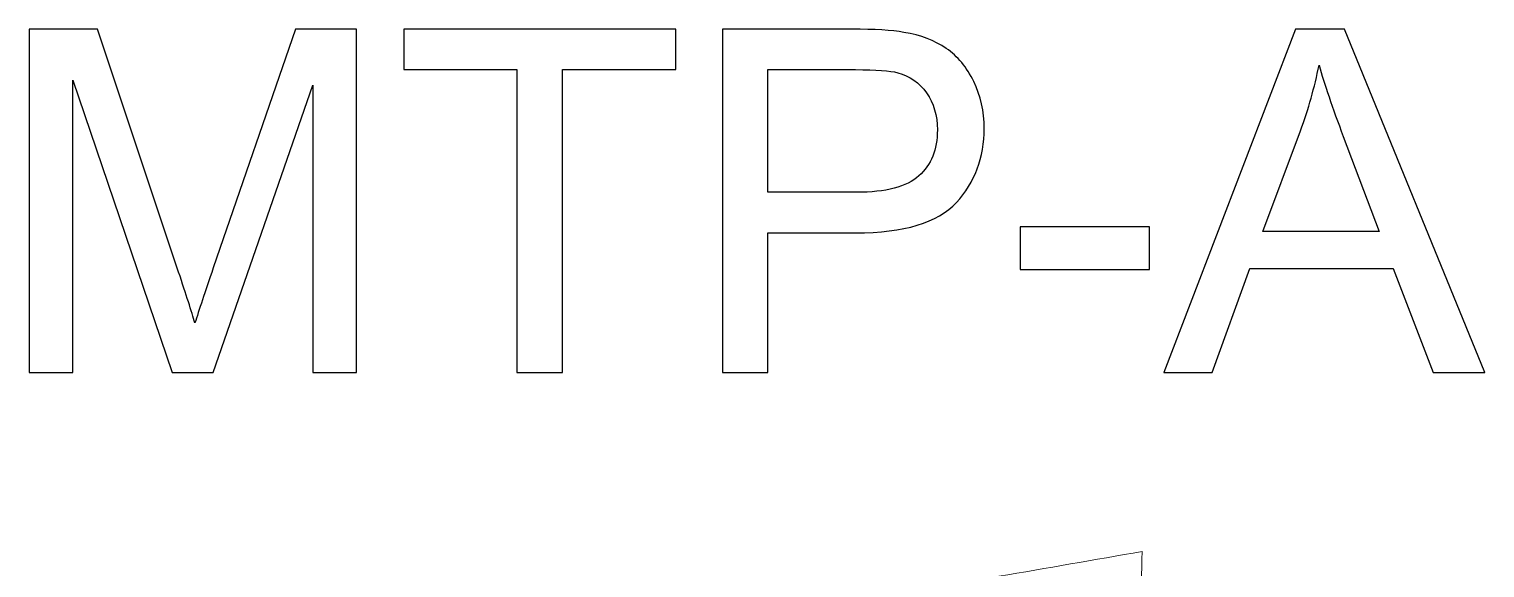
# Model space of a CAD drawing. Header units: centimetres. Extents: x -10.6 to 11.8, y -10.5 to 10.6.
# Drawn here: x -3.346 to -2.167, y 3.105 to 3.541 of the extents above; entities that cross this region are included whole.
import ezdxf

# ---------------------------------------------------------------- set-up
doc = ezdxf.new("R2010")
doc.units = ezdxf.units.CM
doc.header["$MEASUREMENT"] = 0
doc.layers.add('Livello 1', color=7, linetype='Continuous')

msp = doc.modelspace()

# ---------------------------------------------------------------- linework, layer by layer
at = {"layer": 'Livello 1', "color": 7}
for points, knots in [([(-3.34567, 3.26352), (-3.34567, 3.26352), (-3.34567, 3.54131), (-3.34567, 3.54131), (-3.34567, 3.54131), (-3.34567, 3.54131), (-3.29031, 3.54131), (-3.29031, 3.54131), (-3.29031, 3.54131), (-3.29031, 3.54131), (-3.22459, 3.34462), (-3.22459, 3.34462), (-3.22459, 3.34462), (-3.21851, 3.32632), (-3.21405, 3.31261), (-3.21134, 3.30349), (-3.21134, 3.30349), (-3.20817, 3.31358), (-3.20325, 3.32846), (-3.19652, 3.34805), (-3.19652, 3.34805), (-3.19652, 3.34805), (-3.13004, 3.54131), (-3.13004, 3.54131), (-3.13004, 3.54131), (-3.13004, 3.54131), (-3.08056, 3.54131), (-3.08056, 3.54131), (-3.08056, 3.54131), (-3.08056, 3.54131), (-3.08056, 3.26352), (-3.08056, 3.26352), (-3.08056, 3.26352), (-3.08056, 3.26352), (-3.116, 3.26352), (-3.116, 3.26352), (-3.116, 3.26352), (-3.116, 3.26352), (-3.116, 3.49603), (-3.116, 3.49603), (-3.116, 3.49603), (-3.116, 3.49603), (-3.19672, 3.26352), (-3.19672, 3.26352), (-3.19672, 3.26352), (-3.19672, 3.26352), (-3.2299, 3.26352), (-3.2299, 3.26352), (-3.2299, 3.26352), (-3.2299, 3.26352), (-3.31023, 3.49998), (-3.31023, 3.49998), (-3.31023, 3.49998), (-3.31023, 3.49998), (-3.31023, 3.26352), (-3.31023, 3.26352), (-3.31023, 3.26352), (-3.31023, 3.26352), (-3.34567, 3.26352), (-3.34567, 3.26352)], [0, 0, 0, 0, 0.0666667, 0.0666667, 0.0666667, 0.0666667, 0.1333333, 0.1333333, 0.1333333, 0.1333333, 0.2, 0.2, 0.2, 0.2, 0.2666667, 0.2666667, 0.2666667, 0.2666667, 0.3333333, 0.3333333, 0.3333333, 0.3333333, 0.4, 0.4, 0.4, 0.4, 0.4666667, 0.4666667, 0.4666667, 0.4666667, 0.5333333, 0.5333333, 0.5333333, 0.5333333, 0.6, 0.6, 0.6, 0.6, 0.6666667, 0.6666667, 0.6666667, 0.6666667, 0.7333333, 0.7333333, 0.7333333, 0.7333333, 0.8, 0.8, 0.8, 0.8, 0.8666667, 0.8666667, 0.8666667, 0.8666667, 0.9333333, 0.9333333, 0.9333333, 0.9333333, 1, 1, 1, 1]), ([(-2.95056, 3.26352), (-2.95056, 3.26352), (-2.95056, 3.50852), (-2.95056, 3.50852), (-2.95056, 3.50852), (-2.95056, 3.50852), (-3.04208, 3.50852), (-3.04208, 3.50852), (-3.04208, 3.50852), (-3.04208, 3.50852), (-3.04208, 3.54131), (-3.04208, 3.54131), (-3.04208, 3.54131), (-3.04208, 3.54131), (-2.82192, 3.54131), (-2.82192, 3.54131), (-2.82192, 3.54131), (-2.82192, 3.54131), (-2.82192, 3.50852), (-2.82192, 3.50852), (-2.82192, 3.50852), (-2.82192, 3.50852), (-2.91383, 3.50852), (-2.91383, 3.50852), (-2.91383, 3.50852), (-2.91383, 3.50852), (-2.91383, 3.26352), (-2.91383, 3.26352), (-2.91383, 3.26352), (-2.91383, 3.26352), (-2.95056, 3.26352), (-2.95056, 3.26352)], [0, 0, 0, 0, 0.125, 0.125, 0.125, 0.125, 0.25, 0.25, 0.25, 0.25, 0.375, 0.375, 0.375, 0.375, 0.5, 0.5, 0.5, 0.5, 0.625, 0.625, 0.625, 0.625, 0.75, 0.75, 0.75, 0.75, 0.875, 0.875, 0.875, 0.875, 1, 1, 1, 1]), ([(-2.78421, 3.26352), (-2.78421, 3.26352), (-2.78421, 3.54131), (-2.78421, 3.54131), (-2.78421, 3.54131), (-2.78421, 3.54131), (-2.67944, 3.54131), (-2.67944, 3.54131), (-2.67944, 3.54131), (-2.66101, 3.54131), (-2.64691, 3.5404), (-2.6372, 3.53865), (-2.6372, 3.53865), (-2.62356, 3.53639), (-2.61211, 3.53206), (-2.60286, 3.52565), (-2.60286, 3.52565), (-2.59368, 3.51932), (-2.58624, 3.51033), (-2.58061, 3.49888), (-2.58061, 3.49888), (-2.57499, 3.48737), (-2.5722, 3.47475), (-2.5722, 3.46098), (-2.5722, 3.46098), (-2.5722, 3.43737), (-2.57971, 3.41732), (-2.59471, 3.40096), (-2.59471, 3.40096), (-2.60978, 3.38466), (-2.63695, 3.37645), (-2.6762, 3.37645), (-2.6762, 3.37645), (-2.6762, 3.37645), (-2.74748, 3.37645), (-2.74748, 3.37645), (-2.74748, 3.37645), (-2.74748, 3.37645), (-2.74748, 3.26352), (-2.74748, 3.26352), (-2.74748, 3.26352), (-2.74748, 3.26352), (-2.78421, 3.26352), (-2.78421, 3.26352)], [0, 0, 0, 0, 0.0909091, 0.0909091, 0.0909091, 0.0909091, 0.1818182, 0.1818182, 0.1818182, 0.1818182, 0.2727273, 0.2727273, 0.2727273, 0.2727273, 0.3636364, 0.3636364, 0.3636364, 0.3636364, 0.4545455, 0.4545455, 0.4545455, 0.4545455, 0.5454545, 0.5454545, 0.5454545, 0.5454545, 0.6363636, 0.6363636, 0.6363636, 0.6363636, 0.7272727, 0.7272727, 0.7272727, 0.7272727, 0.8181818, 0.8181818, 0.8181818, 0.8181818, 0.9090909, 0.9090909, 0.9090909, 0.9090909, 1, 1, 1, 1]), ([(-2.42668, 3.26352), (-2.42668, 3.26352), (-2.31997, 3.54131), (-2.31997, 3.54131), (-2.31997, 3.54131), (-2.31997, 3.54131), (-2.28038, 3.54131), (-2.28038, 3.54131), (-2.28038, 3.54131), (-2.28038, 3.54131), (-2.16668, 3.26352), (-2.16668, 3.26352), (-2.16668, 3.26352), (-2.16668, 3.26352), (-2.20859, 3.26352), (-2.20859, 3.26352), (-2.20859, 3.26352), (-2.20859, 3.26352), (-2.241, 3.34766), (-2.241, 3.34766), (-2.241, 3.34766), (-2.241, 3.34766), (-2.35715, 3.34766), (-2.35715, 3.34766), (-2.35715, 3.34766), (-2.35715, 3.34766), (-2.38762, 3.26352), (-2.38762, 3.26352), (-2.38762, 3.26352), (-2.38762, 3.26352), (-2.42668, 3.26352), (-2.42668, 3.26352)], [0, 0, 0, 0, 0.125, 0.125, 0.125, 0.125, 0.25, 0.25, 0.25, 0.25, 0.375, 0.375, 0.375, 0.375, 0.5, 0.5, 0.5, 0.5, 0.625, 0.625, 0.625, 0.625, 0.75, 0.75, 0.75, 0.75, 0.875, 0.875, 0.875, 0.875, 1, 1, 1, 1]), ([(-2.74748, 3.40924), (-2.74748, 3.40924), (-2.67562, 3.40924), (-2.67562, 3.40924), (-2.67562, 3.40924), (-2.65189, 3.40924), (-2.63501, 3.41363), (-2.62505, 3.4225), (-2.62505, 3.4225), (-2.61509, 3.43136), (-2.61011, 3.44377), (-2.61011, 3.45981), (-2.61011, 3.45981), (-2.61011, 3.47146), (-2.61302, 3.48142), (-2.6189, 3.48969), (-2.6189, 3.48969), (-2.62479, 3.49797), (-2.63248, 3.50341), (-2.64212, 3.50606), (-2.64212, 3.50606), (-2.64833, 3.50767), (-2.65971, 3.50852), (-2.6764, 3.50852), (-2.6764, 3.50852), (-2.6764, 3.50852), (-2.74748, 3.50852), (-2.74748, 3.50852), (-2.74748, 3.50852), (-2.74748, 3.50852), (-2.74748, 3.40924), (-2.74748, 3.40924)], [0, 0, 0, 0, 0.125, 0.125, 0.125, 0.125, 0.25, 0.25, 0.25, 0.25, 0.375, 0.375, 0.375, 0.375, 0.5, 0.5, 0.5, 0.5, 0.625, 0.625, 0.625, 0.625, 0.75, 0.75, 0.75, 0.75, 0.875, 0.875, 0.875, 0.875, 1, 1, 1, 1]), ([(-2.34655, 3.37761), (-2.34655, 3.37761), (-2.25231, 3.37761), (-2.25231, 3.37761), (-2.25231, 3.37761), (-2.25231, 3.37761), (-2.28135, 3.45451), (-2.28135, 3.45451), (-2.28135, 3.45451), (-2.29015, 3.47786), (-2.29675, 3.49707), (-2.30102, 3.51214), (-2.30102, 3.51214), (-2.30457, 3.49429), (-2.30955, 3.47663), (-2.31602, 3.45904), (-2.31602, 3.45904), (-2.31602, 3.45904), (-2.34655, 3.37761), (-2.34655, 3.37761)], [0, 0, 0, 0, 0.2, 0.2, 0.2, 0.2, 0.4, 0.4, 0.4, 0.4, 0.6, 0.6, 0.6, 0.6, 0.8, 0.8, 0.8, 0.8, 1, 1, 1, 1]), ([(-2.54303, 3.34689), (-2.54303, 3.34689), (-2.54303, 3.38117), (-2.54303, 3.38117), (-2.54303, 3.38117), (-2.54303, 3.38117), (-2.43819, 3.38117), (-2.43819, 3.38117), (-2.43819, 3.38117), (-2.43819, 3.38117), (-2.43819, 3.34689), (-2.43819, 3.34689), (-2.43819, 3.34689), (-2.43819, 3.34689), (-2.54303, 3.34689), (-2.54303, 3.34689)], [0, 0, 0, 0, 0.25, 0.25, 0.25, 0.25, 0.5, 0.5, 0.5, 0.5, 0.75, 0.75, 0.75, 0.75, 1, 1, 1, 1])]:
    msp.add_open_spline(points, degree=3, knots=knots, dxfattribs=at)
at = {"layer": 'Livello 1', "color": 250, "lineweight": 9}
for points, knots in [([(-3.34567, 3.26352), (-3.34567, 3.26352), (-3.34567, 3.54131), (-3.34567, 3.54131), (-3.34567, 3.54131), (-3.34567, 3.54131), (-3.29031, 3.54131), (-3.29031, 3.54131), (-3.29031, 3.54131), (-3.29031, 3.54131), (-3.22459, 3.34462), (-3.22459, 3.34462), (-3.22459, 3.34462), (-3.21851, 3.32632), (-3.21405, 3.31261), (-3.21134, 3.30349), (-3.21134, 3.30349), (-3.20817, 3.31358), (-3.20325, 3.32846), (-3.19652, 3.34805), (-3.19652, 3.34805), (-3.19652, 3.34805), (-3.13004, 3.54131), (-3.13004, 3.54131), (-3.13004, 3.54131), (-3.13004, 3.54131), (-3.08056, 3.54131), (-3.08056, 3.54131), (-3.08056, 3.54131), (-3.08056, 3.54131), (-3.08056, 3.26352), (-3.08056, 3.26352), (-3.08056, 3.26352), (-3.08056, 3.26352), (-3.116, 3.26352), (-3.116, 3.26352), (-3.116, 3.26352), (-3.116, 3.26352), (-3.116, 3.49603), (-3.116, 3.49603), (-3.116, 3.49603), (-3.116, 3.49603), (-3.19672, 3.26352), (-3.19672, 3.26352), (-3.19672, 3.26352), (-3.19672, 3.26352), (-3.2299, 3.26352), (-3.2299, 3.26352), (-3.2299, 3.26352), (-3.2299, 3.26352), (-3.31023, 3.49998), (-3.31023, 3.49998), (-3.31023, 3.49998), (-3.31023, 3.49998), (-3.31023, 3.26352), (-3.31023, 3.26352), (-3.31023, 3.26352), (-3.31023, 3.26352), (-3.34567, 3.26352), (-3.34567, 3.26352)], [0, 0, 0, 0, 0.0666667, 0.0666667, 0.0666667, 0.0666667, 0.1333333, 0.1333333, 0.1333333, 0.1333333, 0.2, 0.2, 0.2, 0.2, 0.2666667, 0.2666667, 0.2666667, 0.2666667, 0.3333333, 0.3333333, 0.3333333, 0.3333333, 0.4, 0.4, 0.4, 0.4, 0.4666667, 0.4666667, 0.4666667, 0.4666667, 0.5333333, 0.5333333, 0.5333333, 0.5333333, 0.6, 0.6, 0.6, 0.6, 0.6666667, 0.6666667, 0.6666667, 0.6666667, 0.7333333, 0.7333333, 0.7333333, 0.7333333, 0.8, 0.8, 0.8, 0.8, 0.8666667, 0.8666667, 0.8666667, 0.8666667, 0.9333333, 0.9333333, 0.9333333, 0.9333333, 1, 1, 1, 1]), ([(-3.34567, 3.26352), (-3.34567, 3.26352), (-3.34567, 3.54131), (-3.34567, 3.54131), (-3.34567, 3.54131), (-3.34567, 3.54131), (-3.29031, 3.54131), (-3.29031, 3.54131), (-3.29031, 3.54131), (-3.29031, 3.54131), (-3.22459, 3.34462), (-3.22459, 3.34462), (-3.22459, 3.34462), (-3.21851, 3.32632), (-3.21405, 3.31261), (-3.21134, 3.30349), (-3.21134, 3.30349), (-3.20817, 3.31358), (-3.20325, 3.32846), (-3.19652, 3.34805), (-3.19652, 3.34805), (-3.19652, 3.34805), (-3.13004, 3.54131), (-3.13004, 3.54131), (-3.13004, 3.54131), (-3.13004, 3.54131), (-3.08056, 3.54131), (-3.08056, 3.54131), (-3.08056, 3.54131), (-3.08056, 3.54131), (-3.08056, 3.26352), (-3.08056, 3.26352), (-3.08056, 3.26352), (-3.08056, 3.26352), (-3.116, 3.26352), (-3.116, 3.26352), (-3.116, 3.26352), (-3.116, 3.26352), (-3.116, 3.49603), (-3.116, 3.49603), (-3.116, 3.49603), (-3.116, 3.49603), (-3.19672, 3.26352), (-3.19672, 3.26352), (-3.19672, 3.26352), (-3.19672, 3.26352), (-3.2299, 3.26352), (-3.2299, 3.26352), (-3.2299, 3.26352), (-3.2299, 3.26352), (-3.31023, 3.49998), (-3.31023, 3.49998), (-3.31023, 3.49998), (-3.31023, 3.49998), (-3.31023, 3.26352), (-3.31023, 3.26352), (-3.31023, 3.26352), (-3.31023, 3.26352), (-3.34567, 3.26352), (-3.34567, 3.26352)], [0, 0, 0, 0, 0.0666667, 0.0666667, 0.0666667, 0.0666667, 0.1333333, 0.1333333, 0.1333333, 0.1333333, 0.2, 0.2, 0.2, 0.2, 0.2666667, 0.2666667, 0.2666667, 0.2666667, 0.3333333, 0.3333333, 0.3333333, 0.3333333, 0.4, 0.4, 0.4, 0.4, 0.4666667, 0.4666667, 0.4666667, 0.4666667, 0.5333333, 0.5333333, 0.5333333, 0.5333333, 0.6, 0.6, 0.6, 0.6, 0.6666667, 0.6666667, 0.6666667, 0.6666667, 0.7333333, 0.7333333, 0.7333333, 0.7333333, 0.8, 0.8, 0.8, 0.8, 0.8666667, 0.8666667, 0.8666667, 0.8666667, 0.9333333, 0.9333333, 0.9333333, 0.9333333, 1, 1, 1, 1]), ([(-2.95056, 3.26352), (-2.95056, 3.26352), (-2.95056, 3.50852), (-2.95056, 3.50852), (-2.95056, 3.50852), (-2.95056, 3.50852), (-3.04208, 3.50852), (-3.04208, 3.50852), (-3.04208, 3.50852), (-3.04208, 3.50852), (-3.04208, 3.54131), (-3.04208, 3.54131), (-3.04208, 3.54131), (-3.04208, 3.54131), (-2.82192, 3.54131), (-2.82192, 3.54131), (-2.82192, 3.54131), (-2.82192, 3.54131), (-2.82192, 3.50852), (-2.82192, 3.50852), (-2.82192, 3.50852), (-2.82192, 3.50852), (-2.91383, 3.50852), (-2.91383, 3.50852), (-2.91383, 3.50852), (-2.91383, 3.50852), (-2.91383, 3.26352), (-2.91383, 3.26352), (-2.91383, 3.26352), (-2.91383, 3.26352), (-2.95056, 3.26352), (-2.95056, 3.26352)], [0, 0, 0, 0, 0.125, 0.125, 0.125, 0.125, 0.25, 0.25, 0.25, 0.25, 0.375, 0.375, 0.375, 0.375, 0.5, 0.5, 0.5, 0.5, 0.625, 0.625, 0.625, 0.625, 0.75, 0.75, 0.75, 0.75, 0.875, 0.875, 0.875, 0.875, 1, 1, 1, 1]), ([(-2.95056, 3.26352), (-2.95056, 3.26352), (-2.95056, 3.50852), (-2.95056, 3.50852), (-2.95056, 3.50852), (-2.95056, 3.50852), (-3.04208, 3.50852), (-3.04208, 3.50852), (-3.04208, 3.50852), (-3.04208, 3.50852), (-3.04208, 3.54131), (-3.04208, 3.54131), (-3.04208, 3.54131), (-3.04208, 3.54131), (-2.82192, 3.54131), (-2.82192, 3.54131), (-2.82192, 3.54131), (-2.82192, 3.54131), (-2.82192, 3.50852), (-2.82192, 3.50852), (-2.82192, 3.50852), (-2.82192, 3.50852), (-2.91383, 3.50852), (-2.91383, 3.50852), (-2.91383, 3.50852), (-2.91383, 3.50852), (-2.91383, 3.26352), (-2.91383, 3.26352), (-2.91383, 3.26352), (-2.91383, 3.26352), (-2.95056, 3.26352), (-2.95056, 3.26352)], [0, 0, 0, 0, 0.125, 0.125, 0.125, 0.125, 0.25, 0.25, 0.25, 0.25, 0.375, 0.375, 0.375, 0.375, 0.5, 0.5, 0.5, 0.5, 0.625, 0.625, 0.625, 0.625, 0.75, 0.75, 0.75, 0.75, 0.875, 0.875, 0.875, 0.875, 1, 1, 1, 1]), ([(-2.78421, 3.26352), (-2.78421, 3.26352), (-2.78421, 3.54131), (-2.78421, 3.54131), (-2.78421, 3.54131), (-2.78421, 3.54131), (-2.67944, 3.54131), (-2.67944, 3.54131), (-2.67944, 3.54131), (-2.66101, 3.54131), (-2.64691, 3.5404), (-2.6372, 3.53865), (-2.6372, 3.53865), (-2.62356, 3.53639), (-2.61211, 3.53206), (-2.60286, 3.52565), (-2.60286, 3.52565), (-2.59368, 3.51932), (-2.58624, 3.51033), (-2.58061, 3.49888), (-2.58061, 3.49888), (-2.57499, 3.48737), (-2.5722, 3.47475), (-2.5722, 3.46098), (-2.5722, 3.46098), (-2.5722, 3.43737), (-2.57971, 3.41732), (-2.59471, 3.40096), (-2.59471, 3.40096), (-2.60978, 3.38466), (-2.63695, 3.37645), (-2.6762, 3.37645), (-2.6762, 3.37645), (-2.6762, 3.37645), (-2.74748, 3.37645), (-2.74748, 3.37645), (-2.74748, 3.37645), (-2.74748, 3.37645), (-2.74748, 3.26352), (-2.74748, 3.26352), (-2.74748, 3.26352), (-2.74748, 3.26352), (-2.78421, 3.26352), (-2.78421, 3.26352)], [0, 0, 0, 0, 0.0909091, 0.0909091, 0.0909091, 0.0909091, 0.1818182, 0.1818182, 0.1818182, 0.1818182, 0.2727273, 0.2727273, 0.2727273, 0.2727273, 0.3636364, 0.3636364, 0.3636364, 0.3636364, 0.4545455, 0.4545455, 0.4545455, 0.4545455, 0.5454545, 0.5454545, 0.5454545, 0.5454545, 0.6363636, 0.6363636, 0.6363636, 0.6363636, 0.7272727, 0.7272727, 0.7272727, 0.7272727, 0.8181818, 0.8181818, 0.8181818, 0.8181818, 0.9090909, 0.9090909, 0.9090909, 0.9090909, 1, 1, 1, 1]), ([(-2.78421, 3.26352), (-2.78421, 3.26352), (-2.78421, 3.54131), (-2.78421, 3.54131), (-2.78421, 3.54131), (-2.78421, 3.54131), (-2.67944, 3.54131), (-2.67944, 3.54131), (-2.67944, 3.54131), (-2.66101, 3.54131), (-2.64691, 3.5404), (-2.6372, 3.53865), (-2.6372, 3.53865), (-2.62356, 3.53639), (-2.61211, 3.53206), (-2.60286, 3.52565), (-2.60286, 3.52565), (-2.59368, 3.51932), (-2.58624, 3.51033), (-2.58061, 3.49888), (-2.58061, 3.49888), (-2.57499, 3.48737), (-2.5722, 3.47475), (-2.5722, 3.46098), (-2.5722, 3.46098), (-2.5722, 3.43737), (-2.57971, 3.41732), (-2.59471, 3.40096), (-2.59471, 3.40096), (-2.60978, 3.38466), (-2.63695, 3.37645), (-2.6762, 3.37645), (-2.6762, 3.37645), (-2.6762, 3.37645), (-2.74748, 3.37645), (-2.74748, 3.37645), (-2.74748, 3.37645), (-2.74748, 3.37645), (-2.74748, 3.26352), (-2.74748, 3.26352), (-2.74748, 3.26352), (-2.74748, 3.26352), (-2.78421, 3.26352), (-2.78421, 3.26352)], [0, 0, 0, 0, 0.0909091, 0.0909091, 0.0909091, 0.0909091, 0.1818182, 0.1818182, 0.1818182, 0.1818182, 0.2727273, 0.2727273, 0.2727273, 0.2727273, 0.3636364, 0.3636364, 0.3636364, 0.3636364, 0.4545455, 0.4545455, 0.4545455, 0.4545455, 0.5454545, 0.5454545, 0.5454545, 0.5454545, 0.6363636, 0.6363636, 0.6363636, 0.6363636, 0.7272727, 0.7272727, 0.7272727, 0.7272727, 0.8181818, 0.8181818, 0.8181818, 0.8181818, 0.9090909, 0.9090909, 0.9090909, 0.9090909, 1, 1, 1, 1]), ([(-2.42668, 3.26352), (-2.42668, 3.26352), (-2.31997, 3.54131), (-2.31997, 3.54131), (-2.31997, 3.54131), (-2.31997, 3.54131), (-2.28038, 3.54131), (-2.28038, 3.54131), (-2.28038, 3.54131), (-2.28038, 3.54131), (-2.16668, 3.26352), (-2.16668, 3.26352), (-2.16668, 3.26352), (-2.16668, 3.26352), (-2.20859, 3.26352), (-2.20859, 3.26352), (-2.20859, 3.26352), (-2.20859, 3.26352), (-2.241, 3.34766), (-2.241, 3.34766), (-2.241, 3.34766), (-2.241, 3.34766), (-2.35715, 3.34766), (-2.35715, 3.34766), (-2.35715, 3.34766), (-2.35715, 3.34766), (-2.38762, 3.26352), (-2.38762, 3.26352), (-2.38762, 3.26352), (-2.38762, 3.26352), (-2.42668, 3.26352), (-2.42668, 3.26352)], [0, 0, 0, 0, 0.125, 0.125, 0.125, 0.125, 0.25, 0.25, 0.25, 0.25, 0.375, 0.375, 0.375, 0.375, 0.5, 0.5, 0.5, 0.5, 0.625, 0.625, 0.625, 0.625, 0.75, 0.75, 0.75, 0.75, 0.875, 0.875, 0.875, 0.875, 1, 1, 1, 1]), ([(-2.42668, 3.26352), (-2.42668, 3.26352), (-2.31997, 3.54131), (-2.31997, 3.54131), (-2.31997, 3.54131), (-2.31997, 3.54131), (-2.28038, 3.54131), (-2.28038, 3.54131), (-2.28038, 3.54131), (-2.28038, 3.54131), (-2.16668, 3.26352), (-2.16668, 3.26352), (-2.16668, 3.26352), (-2.16668, 3.26352), (-2.20859, 3.26352), (-2.20859, 3.26352), (-2.20859, 3.26352), (-2.20859, 3.26352), (-2.241, 3.34766), (-2.241, 3.34766), (-2.241, 3.34766), (-2.241, 3.34766), (-2.35715, 3.34766), (-2.35715, 3.34766), (-2.35715, 3.34766), (-2.35715, 3.34766), (-2.38762, 3.26352), (-2.38762, 3.26352), (-2.38762, 3.26352), (-2.38762, 3.26352), (-2.42668, 3.26352), (-2.42668, 3.26352)], [0, 0, 0, 0, 0.125, 0.125, 0.125, 0.125, 0.25, 0.25, 0.25, 0.25, 0.375, 0.375, 0.375, 0.375, 0.5, 0.5, 0.5, 0.5, 0.625, 0.625, 0.625, 0.625, 0.75, 0.75, 0.75, 0.75, 0.875, 0.875, 0.875, 0.875, 1, 1, 1, 1]), ([(-2.74748, 3.40924), (-2.74748, 3.40924), (-2.67562, 3.40924), (-2.67562, 3.40924), (-2.67562, 3.40924), (-2.65189, 3.40924), (-2.63501, 3.41363), (-2.62505, 3.4225), (-2.62505, 3.4225), (-2.61509, 3.43136), (-2.61011, 3.44377), (-2.61011, 3.45981), (-2.61011, 3.45981), (-2.61011, 3.47146), (-2.61302, 3.48142), (-2.6189, 3.48969), (-2.6189, 3.48969), (-2.62479, 3.49797), (-2.63248, 3.50341), (-2.64212, 3.50606), (-2.64212, 3.50606), (-2.64833, 3.50767), (-2.65971, 3.50852), (-2.6764, 3.50852), (-2.6764, 3.50852), (-2.6764, 3.50852), (-2.74748, 3.50852), (-2.74748, 3.50852), (-2.74748, 3.50852), (-2.74748, 3.50852), (-2.74748, 3.40924), (-2.74748, 3.40924)], [0, 0, 0, 0, 0.125, 0.125, 0.125, 0.125, 0.25, 0.25, 0.25, 0.25, 0.375, 0.375, 0.375, 0.375, 0.5, 0.5, 0.5, 0.5, 0.625, 0.625, 0.625, 0.625, 0.75, 0.75, 0.75, 0.75, 0.875, 0.875, 0.875, 0.875, 1, 1, 1, 1]), ([(-2.74748, 3.40924), (-2.74748, 3.40924), (-2.67562, 3.40924), (-2.67562, 3.40924), (-2.67562, 3.40924), (-2.65189, 3.40924), (-2.63501, 3.41363), (-2.62505, 3.4225), (-2.62505, 3.4225), (-2.61509, 3.43136), (-2.61011, 3.44377), (-2.61011, 3.45981), (-2.61011, 3.45981), (-2.61011, 3.47146), (-2.61302, 3.48142), (-2.6189, 3.48969), (-2.6189, 3.48969), (-2.62479, 3.49797), (-2.63248, 3.50341), (-2.64212, 3.50606), (-2.64212, 3.50606), (-2.64833, 3.50767), (-2.65971, 3.50852), (-2.6764, 3.50852), (-2.6764, 3.50852), (-2.6764, 3.50852), (-2.74748, 3.50852), (-2.74748, 3.50852), (-2.74748, 3.50852), (-2.74748, 3.50852), (-2.74748, 3.40924), (-2.74748, 3.40924)], [0, 0, 0, 0, 0.125, 0.125, 0.125, 0.125, 0.25, 0.25, 0.25, 0.25, 0.375, 0.375, 0.375, 0.375, 0.5, 0.5, 0.5, 0.5, 0.625, 0.625, 0.625, 0.625, 0.75, 0.75, 0.75, 0.75, 0.875, 0.875, 0.875, 0.875, 1, 1, 1, 1]), ([(-2.34655, 3.37761), (-2.34655, 3.37761), (-2.25231, 3.37761), (-2.25231, 3.37761), (-2.25231, 3.37761), (-2.25231, 3.37761), (-2.28135, 3.45451), (-2.28135, 3.45451), (-2.28135, 3.45451), (-2.29015, 3.47786), (-2.29675, 3.49707), (-2.30102, 3.51214), (-2.30102, 3.51214), (-2.30457, 3.49429), (-2.30955, 3.47663), (-2.31602, 3.45904), (-2.31602, 3.45904), (-2.31602, 3.45904), (-2.34655, 3.37761), (-2.34655, 3.37761)], [0, 0, 0, 0, 0.2, 0.2, 0.2, 0.2, 0.4, 0.4, 0.4, 0.4, 0.6, 0.6, 0.6, 0.6, 0.8, 0.8, 0.8, 0.8, 1, 1, 1, 1]), ([(-2.34655, 3.37761), (-2.34655, 3.37761), (-2.25231, 3.37761), (-2.25231, 3.37761), (-2.25231, 3.37761), (-2.25231, 3.37761), (-2.28135, 3.45451), (-2.28135, 3.45451), (-2.28135, 3.45451), (-2.29015, 3.47786), (-2.29675, 3.49707), (-2.30102, 3.51214), (-2.30102, 3.51214), (-2.30457, 3.49429), (-2.30955, 3.47663), (-2.31602, 3.45904), (-2.31602, 3.45904), (-2.31602, 3.45904), (-2.34655, 3.37761), (-2.34655, 3.37761)], [0, 0, 0, 0, 0.2, 0.2, 0.2, 0.2, 0.4, 0.4, 0.4, 0.4, 0.6, 0.6, 0.6, 0.6, 0.8, 0.8, 0.8, 0.8, 1, 1, 1, 1]), ([(-2.54303, 3.34689), (-2.54303, 3.34689), (-2.54303, 3.38117), (-2.54303, 3.38117), (-2.54303, 3.38117), (-2.54303, 3.38117), (-2.43819, 3.38117), (-2.43819, 3.38117), (-2.43819, 3.38117), (-2.43819, 3.38117), (-2.43819, 3.34689), (-2.43819, 3.34689), (-2.43819, 3.34689), (-2.43819, 3.34689), (-2.54303, 3.34689), (-2.54303, 3.34689)], [0, 0, 0, 0, 0.25, 0.25, 0.25, 0.25, 0.5, 0.5, 0.5, 0.5, 0.75, 0.75, 0.75, 0.75, 1, 1, 1, 1]), ([(-2.54303, 3.34689), (-2.54303, 3.34689), (-2.54303, 3.38117), (-2.54303, 3.38117), (-2.54303, 3.38117), (-2.54303, 3.38117), (-2.43819, 3.38117), (-2.43819, 3.38117), (-2.43819, 3.38117), (-2.43819, 3.38117), (-2.43819, 3.34689), (-2.43819, 3.34689), (-2.43819, 3.34689), (-2.43819, 3.34689), (-2.54303, 3.34689), (-2.54303, 3.34689)], [0, 0, 0, 0, 0.25, 0.25, 0.25, 0.25, 0.5, 0.5, 0.5, 0.5, 0.75, 0.75, 0.75, 0.75, 1, 1, 1, 1])]:
    msp.add_open_spline(points, degree=3, knots=knots, dxfattribs=at)
at = {"layer": 'Livello 1', "color": 7, "lineweight": 9}
msp.add_open_spline([(-2.44431, 3.1185), (-2.48289, 3.11181), (-2.52155, 3.10512), (-2.5602, 3.09844), (-2.5602, 3.09844), (-2.59885, 3.09175), (-2.63751, 3.08506), (-2.67617, 3.07837), (-2.67617, 3.07837), (-2.67692, 3.0463), (-2.67766, 3.0144), (-2.67842, 2.9825), (-2.67842, 2.9825), (-2.70953, 2.97711), (-2.74066, 2.97173), (-2.77185, 2.96633), (-2.77185, 2.96633), (-2.77956, 2.95693), (-2.78735, 2.94768), (-2.79514, 2.93843), (-2.79514, 2.93843), (-2.79594, 2.90651), (-2.79675, 2.87444), (-2.79755, 2.84237), (-2.79755, 2.84237), (-2.81306, 2.83968), (-2.82857, 2.837), (-2.84408, 2.83431), (-2.84408, 2.83431), (-2.84325, 2.86639), (-2.84243, 2.89847), (-2.84161, 2.93038), (-2.84161, 2.93038), (-2.84937, 2.93694), (-2.85714, 2.9435), (-2.8649, 2.95022), (-2.8649, 2.95022), (-2.89564, 2.9449), (-2.92637, 2.93958), (-2.95711, 2.93426), (-2.95711, 2.93426), (-2.96507, 2.92482), (-2.97303, 2.91554), (-2.98099, 2.90625), (-2.98099, 2.90625), (-2.98188, 2.87432), (-2.98276, 2.84224), (-2.98365, 2.81014), (-2.98365, 2.81014), (-2.99915, 2.80746), (-3.01466, 2.80477), (-3.03017, 2.80208), (-3.03017, 2.80208), (-3.02934, 2.83433), (-3.02851, 2.86656), (-3.02775, 2.89863), (-3.02775, 2.89863), (-3.03512, 2.9051), (-3.04256, 2.91156), (-3.05007, 2.91818), (-3.05007, 2.91818), (-3.0733, 2.91415), (-3.09652, 2.91013), (-3.11975, 2.90611), (-3.11975, 2.90611), (-3.12773, 2.89666), (-3.13571, 2.88737), (-3.14384, 2.87807), (-3.14384, 2.87807), (-3.14599, 2.80592), (-3.14815, 2.73376), (-3.15031, 2.6616), (-3.15031, 2.6616), (-3.11251, 2.62798), (-3.07482, 2.5942), (-3.03701, 2.56058), (-3.03701, 2.56058), (-2.99033, 2.56867), (-2.94365, 2.57677), (-2.89697, 2.58485), (-2.89697, 2.58485), (-2.8503, 2.59294), (-2.80362, 2.60103), (-2.75694, 2.60912), (-2.75694, 2.60912), (-2.74896, 2.61856), (-2.74099, 2.62786), (-2.73301, 2.63745), (-2.73301, 2.63745), (-2.73227, 2.66177), (-2.7316, 2.68639), (-2.73093, 2.71084), (-2.73093, 2.71084), (-2.71547, 2.71353), (-2.70001, 2.7162), (-2.68462, 2.71887), (-2.68462, 2.71887), (-2.68815, 2.56872), (-2.6917, 2.41809), (-2.69525, 2.26683), (-2.69525, 2.26683), (-2.69882, 2.11494), (-2.70241, 1.96257), (-2.70601, 1.80956), (-2.70601, 1.80956), (-2.72175, 1.80682), (-2.73748, 1.80409), (-2.75321, 1.80136), (-2.75321, 1.80136), (-2.76128, 1.79158), (-2.76935, 1.78196), (-2.77741, 1.7725), (-2.77741, 1.7725), (-2.77795, 1.75075), (-2.77848, 1.729), (-2.77901, 1.70725), (-2.77901, 1.70725), (-2.77134, 1.70021), (-2.76366, 1.69348), (-2.75598, 1.68659), (-2.75598, 1.68659), (-2.74022, 1.68964), (-2.72446, 1.6927), (-2.70869, 1.69576), (-2.70869, 1.69576), (-2.71029, 1.62767), (-2.71189, 1.55942), (-2.7135, 1.49133), (-2.7135, 1.49133), (-2.674, 1.4982), (-2.6345, 1.50507), (-2.595, 1.51193), (-2.595, 1.51193), (-2.5555, 1.5188), (-2.516, 1.52567), (-2.47658, 1.53254), (-2.47658, 1.53254), (-2.47519, 1.60042), (-2.47382, 1.66831), (-2.47244, 1.73604), (-2.47244, 1.73604), (-2.45668, 1.73862), (-2.44092, 1.74136), (-2.42517, 1.74409), (-2.42517, 1.74409), (-2.41713, 1.75371), (-2.40909, 1.76316), (-2.40113, 1.77294), (-2.40113, 1.77294), (-2.40071, 1.79466), (-2.40029, 1.81639), (-2.39987, 1.83812), (-2.39987, 1.83812), (-2.4075, 1.84484), (-2.41521, 1.85171), (-2.4229, 1.85875), (-2.4229, 1.85875), (-2.43864, 1.85602), (-2.45437, 1.85329), (-2.4701, 1.85056), (-2.4701, 1.85056), (-2.46649, 2.02852), (-2.46286, 2.206), (-2.45928, 2.38238), (-2.45928, 2.38238), (-2.45572, 2.5578), (-2.45216, 2.73275), (-2.44862, 2.90675), (-2.44862, 2.90675), (-2.43311, 2.9096), (-2.41759, 2.91243), (-2.40209, 2.91528), (-2.40209, 2.91528), (-2.39418, 2.92455), (-2.38627, 2.93398), (-2.37844, 2.94341), (-2.37844, 2.94341), (-2.37803, 2.96434), (-2.37762, 2.98544), (-2.37721, 3.00652), (-2.37721, 3.00652), (-2.38472, 3.01311), (-2.39231, 3.0197), (-2.3999, 3.02645), (-2.3999, 3.02645), (-2.41538, 3.02377), (-2.43086, 3.02109), (-2.44635, 3.01841), (-2.44635, 3.01841), (-2.44567, 3.05157), (-2.44499, 3.08487), (-2.44431, 3.1185)], degree=3, knots=[0, 0, 0, 0, 0.0208333, 0.0208333, 0.0208333, 0.0208333, 0.0416667, 0.0416667, 0.0416667, 0.0416667, 0.0625, 0.0625, 0.0625, 0.0625, 0.0833333, 0.0833333, 0.0833333, 0.0833333, 0.1041667, 0.1041667, 0.1041667, 0.1041667, 0.125, 0.125, 0.125, 0.125, 0.1458333, 0.1458333, 0.1458333, 0.1458333, 0.1666667, 0.1666667, 0.1666667, 0.1666667, 0.1875, 0.1875, 0.1875, 0.1875, 0.2083333, 0.2083333, 0.2083333, 0.2083333, 0.2291667, 0.2291667, 0.2291667, 0.2291667, 0.25, 0.25, 0.25, 0.25, 0.2708333, 0.2708333, 0.2708333, 0.2708333, 0.2916667, 0.2916667, 0.2916667, 0.2916667, 0.3125, 0.3125, 0.3125, 0.3125, 0.3333333, 0.3333333, 0.3333333, 0.3333333, 0.3541667, 0.3541667, 0.3541667, 0.3541667, 0.375, 0.375, 0.375, 0.375, 0.3958333, 0.3958333, 0.3958333, 0.3958333, 0.4166667, 0.4166667, 0.4166667, 0.4166667, 0.4375, 0.4375, 0.4375, 0.4375, 0.4583333, 0.4583333, 0.4583333, 0.4583333, 0.4791667, 0.4791667, 0.4791667, 0.4791667, 0.5, 0.5, 0.5, 0.5, 0.5208333, 0.5208333, 0.5208333, 0.5208333, 0.5416667, 0.5416667, 0.5416667, 0.5416667, 0.5625, 0.5625, 0.5625, 0.5625, 0.5833333, 0.5833333, 0.5833333, 0.5833333, 0.6041667, 0.6041667, 0.6041667, 0.6041667, 0.625, 0.625, 0.625, 0.625, 0.6458333, 0.6458333, 0.6458333, 0.6458333, 0.6666667, 0.6666667, 0.6666667, 0.6666667, 0.6875, 0.6875, 0.6875, 0.6875, 0.7083333, 0.7083333, 0.7083333, 0.7083333, 0.7291667, 0.7291667, 0.7291667, 0.7291667, 0.75, 0.75, 0.75, 0.75, 0.7708333, 0.7708333, 0.7708333, 0.7708333, 0.7916667, 0.7916667, 0.7916667, 0.7916667, 0.8125, 0.8125, 0.8125, 0.8125, 0.8333333, 0.8333333, 0.8333333, 0.8333333, 0.8541667, 0.8541667, 0.8541667, 0.8541667, 0.875, 0.875, 0.875, 0.875, 0.8958333, 0.8958333, 0.8958333, 0.8958333, 0.9166667, 0.9166667, 0.9166667, 0.9166667, 0.9375, 0.9375, 0.9375, 0.9375, 0.9583333, 0.9583333, 0.9583333, 0.9583333, 0.9791667, 0.9791667, 0.9791667, 0.9791667, 1, 1, 1, 1], dxfattribs=at)

doc.saveas('drawing.dxf')
